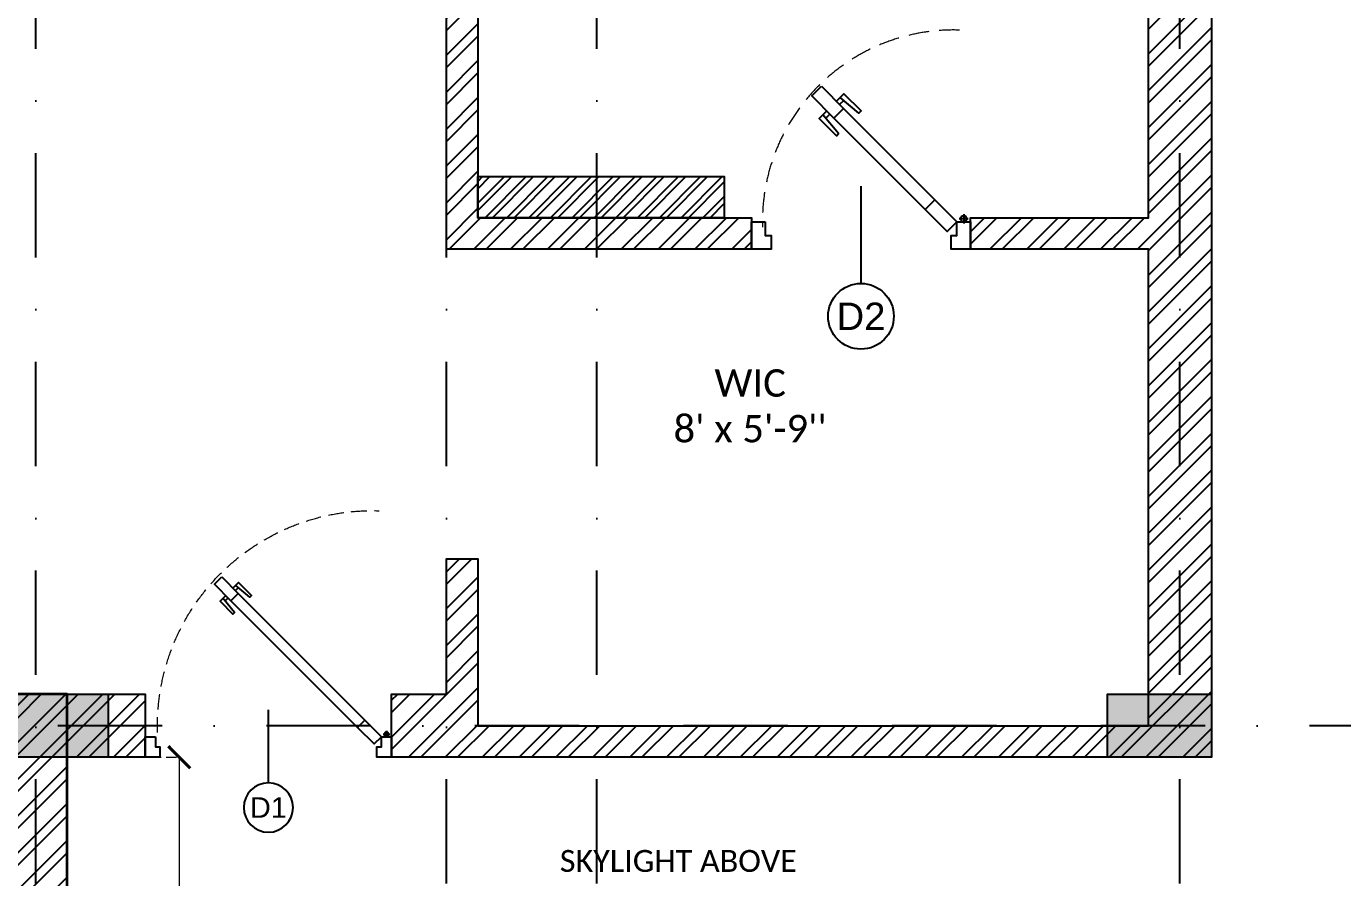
# Model space of a CAD drawing. Header units: millimetres. Extents: x -10000 to 124200, y -12045 to 23620.
# Drawn here: x 103560 to 108369, y 8205 to 11314 of the extents above; entities that cross this region are included whole.
import ezdxf
from ezdxf.enums import TextEntityAlignment as Align

# ---------------------------------------------------------------- set-up
doc = ezdxf.new("R2010")
doc.units = ezdxf.units.MM
doc.header["$LTSCALE"] = 150
for name, pattern in [('3BHK-W(SB)$0$HIDDEN', [0.375, 0.25, -0.125]), ('DASHDOTX2', [50.8, 25.4, -12.7, 0, -12.7]), ('DASHED', [0.75, 0.5, -0.25]), ('HIDDENX2', [19.05, 12.7, -6.35])]:
    doc.linetypes.add(name, pattern=pattern)
for name, color, linetype in [('ad-Column', 3, 'Continuous'), ('ad-Column Hatch', 125, 'Continuous'), ('ad-Door', 11, 'Continuous'), ('ad-Furniture', 8, 'Continuous'), ('ad-Grid', 8, 'DASHDOTX2'), ('ad-Ledge wall', 6, 'Continuous'), ('ad-Text main', 7, 'Continuous'), ('ad-Text Main_Door&window Label', 7, 'Continuous'), ('ad-Wall', 240, 'Continuous'), ('ad-Wall hatch', 8, 'Continuous')]:
    doc.layers.add(name, color=color, linetype=linetype)
doc.layers.add('ad-Dimension', color=5, linetype='Continuous', lineweight=0, true_color=0x0000ff)
doc.layers.add('ad-Framing', color=30, linetype='Continuous', lineweight=35, true_color=0xff7f00)
doc.layers.get('ad-Furniture').off()
doc.styles.add('New Text Style', font='arial.ttf', dxfattribs={"height": 100})
doc.styles.add('ROMANS-TITLE', font='arial.ttf', dxfattribs={"width": 0.8})
doc.styles.get("Standard").update_dxf_attribs({"font": 'calibril.ttf'})
doc.dimstyles.new('A-75-DIM-INT (Framing)', dxfattribs={"dimscale": 100, "dimtxt": 1.5, "dimasz": 1, "dimexe": 0, "dimexo": 0, "dimgap": 0.5, "dimtad": 0, "dimdec": 0, "dimdsep": 46, "dimtxsty": 'ROMANS-TITLE', "dimblk": 'ARCHTICK', "dimcen": 0.025, "dimclrd": 5, "dimclre": 5, "dimclrt": 256, "dimazin": 2, "dimtfac": 1, "dimtdec": 0, "dimtmove": 1, "dimatfit": 0, "dimldrblk": 'ARCHTICK', "dimfxl": 1, "dimtfill": 1, "dimtolj": 1, "dimtzin": 0, "dimarcsym": 0})

# ---------------------------------------------------------------- blocks, each defined once
blk = doc.blocks.new('zw$3849')
at = {"layer": 'ad-Text main', "insert": (5555, 9927.5), "char_height": 100, "width": 1424.195, "attachment_point": 5, "bg_fill": 2}
blk.add_mtext("WIC \\P8' x 5'-9''", dxfattribs=at)
blk = doc.blocks.new('*U146')
for p, q in [((-463.3, 543.1), (-478.2, 528.2)), ((-528.5, 478), (-513.6, 492.9)), ((-8.3, 111.1), (-41.7, 111.1)), ((-25, 127.8), (-25, 94.4))]:
    blk.add_line(p, q)
for points in [[(-545, 595), (-464.2, 514.2), (-499.5, 478.8), (-580.3, 559.6)], [(-130.8, 180.8), (-464.2, 514.2), (-499.5, 478.8), (-166.2, 145.5)], [(-50, 100), (-130.8, 180.8), (-166.2, 145.5), (-85.4, 64.6)], [(-750, 100), (-750, 50), (-728.6, 50), (-728.6, 35.7), (-728.6, 0), (-800, 0), (-800, 100)], [(-50, 100), (0, 100), (0, 0), (-71.4, 0), (-71.4, 35.7), (-71.4, 50), (-50, 50)]]:
    blk.add_lwpolyline(points, close=True)
for points in [[(-490, 540), (-462.5, 567.5), (-399.7, 504.7), (-407.6, 496.8), (-476.2, 553.8)], [(-525.4, 504.7), (-552.8, 477.2), (-490, 414.3), (-482.2, 422.2), (-539.2, 490.8)]]:
    blk.add_lwpolyline(points)
blk.add_circle((-25, 111.1), 11.1)
at = {"color": 8, "linetype": 'DASHED', "lineweight": 0}
blk.add_arc((-62.1, 102.1), 698.3, 88.1881, 181.8119, dxfattribs=at)
at = {"layer": 'ad-Text Main_Door&window Label'}
blk.add_line((-400, -125), (-400, 230), dxfattribs=at)
blk.add_circle((-400.3, -245), 120, dxfattribs=at)
at = {"layer": 'ad-Text Main_Door&window Label', "style": 'New Text Style'}
blk.add_attdef('D1', text='', height=100, dxfattribs=at).set_placement((-400.3, -245), align=Align.MIDDLE_CENTER)
blk = doc.blocks.new('*U144')
for p, q in [((-8.3, -111.1), (-41.7, -111.1)), ((-25, -127.8), (-25, -94.4)), ((-811.3, -760.8), (-796.4, -775.7)), ((-746.2, -826), (-761.1, -811.1))]:
    blk.add_line(p, q)
for points in [[(-1150, -100), (-1150, -50), (-1128.6, -50), (-1128.6, -35.7), (-1128.6, 0), (-1200, 0), (-1200, -100)], [(-50, -100), (0, -100), (0, 0), (-71.4, 0), (-71.4, -35.7), (-71.4, -50), (-50, -50)], [(-50, -100), (-130.8, -180.8), (-166.2, -145.5), (-85.4, -64.6)], [(-130.8, -180.8), (-747, -797), (-782.4, -761.6), (-166.2, -145.5)], [(-827.8, -877.8), (-747, -797), (-782.4, -761.6), (-863.2, -842.5)]]:
    blk.add_lwpolyline(points, close=True)
for points in [[(-808.2, -787.5), (-835.7, -760), (-772.9, -697.2), (-765, -705), (-822, -773.7)], [(-772.8, -822.8), (-745.4, -850.3), (-682.5, -787.5), (-690.4, -779.7), (-759, -836.7)]]:
    blk.add_lwpolyline(points)
blk.add_circle((-25, -111.1), 11.1)
at = {"color": 8, "linetype": 'DASHED', "lineweight": 0}
blk.add_arc((-93.1, -153.1), 1047.4, 178.18808, 271.81192, dxfattribs=at)
at = {"layer": 'ad-Text Main_Door&window Label'}
blk.add_line((-600, 125), (-600, -230), dxfattribs=at)
blk.add_circle((-600.3, 245), 120, dxfattribs=at)
at = {"layer": 'ad-Text Main_Door&window Label', "style": 'New Text Style'}
blk.add_attdef('D1', text='', height=100, dxfattribs=at).set_placement((-600.3, 245), align=Align.MIDDLE_CENTER)
blk = doc.blocks.new('zw$42B5')
at = {"layer": 'ad-Wall hatch', "transparency": 33554610}
h = blk.add_hatch(dxfattribs=at)
h.set_pattern_fill('ANSI32', color=256, scale=10)
h.set_pattern_definition([(45, (-1040635.14, 674820.02), (-67.351921, 67.351921), []), (45, (-1040590.24, 674820.02), (-67.351921, 67.351921), [])])
h.paths.add_polyline_path([(12120, 13620), (12120, 10220), (11890, 10220), (11890, 13390), (7240, 13390), (7240, 8645), (4245, 8645), (4245, 8875), (4445, 8875), (4445, 9370), (4560, 9370), (4560, 8760), (7010, 8760), (7010, 10500), (6360, 10500), (6360, 10615), (7010, 10615), (7010, 13390), (4560, 13390), (4560, 10615), (5560, 10615), (5560, 10500), (4445, 10500), (4445, 13390), (230, 13390), (230, 8875), (3345, 8875), (3345, 8645), (3060, 8645), (3060, 4745), (3345, 4745), (3345, 4515), (230, 4515), (230, 230), (4995, 230), (4995, 3130), (6060, 3130), (6060, 3015), (5110, 3015), (5110, 230), (8310, 230), (8310, 3015), (6860, 3015), (6860, 3130), (8310, 3130), (8310, 4630), (5110, 4630), (5110, 3930), (4995, 3930), (4995, 4515), (4245, 4515), (4245, 4745), (8540, 4745), (8540, 230), (9240, 230), (9240, 0), (0, 0), (0, 4745), (2830, 4745), (2830, 8645), (0, 8645), (0, 13620)])
at = {"layer": 'ad-Wall hatch'}
h = blk.add_hatch(dxfattribs=at)
h.set_pattern_fill('ANSI32', color=256, scale=150, angle=180)
h.set_pattern_definition([(45, (47268.004, -9726.724), (-39.774756, 39.774756), []), (45, (47294.52, -9726.724), (-39.774756, 39.774756), [])])
h.paths.add_polyline_path([(4560, 10765), (5460, 10765), (5460, 10615), (4560, 10615)])
at = {"layer": 'ad-Ledge wall'}
blk.add_lwpolyline([(4560, 10765), (5460, 10765), (5460, 10615), (4560, 10615)], close=True, dxfattribs=at)
at = {"layer": 'ad-Wall'}
for points in [[(7240, 13390), (7240, 8645), (4245, 8645), (4245, 8875), (4445, 8875), (4445, 9370), (4560, 9370), (4560, 8760), (7010, 8760), (7010, 10500), (6360, 10500), (6360, 10615), (7010, 10615), (7010, 13390)], [(4560, 13390), (4560, 10615), (5560, 10615), (5560, 10500), (4445, 10500), (4445, 13390)], [(230, 13390), (230, 8875), (3345, 8875), (3345, 8645), (3060, 8645), (3060, 4745), (3345, 4745), (3345, 4515)]]:
    blk.add_lwpolyline(points, dxfattribs=at)
at = {"layer": 'ad-Door', "ltscale": 5, "rotation": 360}
blk.add_blockref('*U146', (6360, 10500), dxfattribs=at).add_auto_attribs({'D1': 'D2'})
at = {"layer": 'ad-Door', "ltscale": 5}
ref = blk.add_blockref('*U144', (4245, 8645), dxfattribs=dict(at, xscale=-0.7499999997027537, yscale=0.7499999997027537, zscale=0.7499999997027537, rotation=179.9999999999998))
ref.add_attrib('D1', 'D1', dxfattribs={"layer": 'ad-Text Main_Door&window Label', "height": 75, "rotation": 360, "style": 'New Text Style'}).set_placement((3794.8, 8461.3), align=Align.MIDDLE_CENTER)
blk = doc.blocks.new('zw$6AA0')
at = {"layer": 'ad-Column Hatch', "transparency": 33554687}
h = blk.add_hatch(color=256, dxfattribs=at)
h.dxf.hatch_style = 1
h.paths.add_polyline_path([(0, -230), (380, -230), (380, 0), (0, 0)])
at = {"layer": 'ad-Column'}
blk.add_lwpolyline([(0, -230), (380, -230), (380, 0), (0, 0)], close=True, dxfattribs=at)
blk = doc.blocks.new('1625E_Columns')
at = {"layer": 'ad-Column', "xscale": -1, "rotation": 359.9999999999997}
for p in [(3210, 8875), (7240, 8875)]:
    blk.add_blockref('zw$6AA0', p, dxfattribs=at)
blk = doc.blocks.new('$ZCDB_AUDIT_GENERATED_1E8529')
at = {"layer": 'ad-Text main', "insert": (1682.5, 80.9), "char_height": 80, "width": 1164.819, "attachment_point": 5}
blk.add_mtext('SKYLIGHT ABOVE', dxfattribs=at)
blk = doc.blocks.new('zw$2927')
at = {"layer": 'ad-Furniture', "rotation": 359.9999999999996}
blk.add_blockref('$ZCDB_AUDIT_GENERATED_1E8529', (-8510, -5435), dxfattribs=at)
blk = doc.blocks.new('1625_East Villa')
blk.add_blockref('1625E_Columns', (0, 0))
at = {"layer": 'ad-Furniture', "rotation": 360}
blk.add_blockref('zw$2927', (12120, 13620), dxfattribs=at)
at = {"layer": 'ad-Wall'}
blk.add_blockref('zw$42B5', (0, 0), dxfattribs=at)
at = {"layer": 'ad-Text main'}
blk.add_blockref('zw$3849', (0, 0), dxfattribs=at)
blk = doc.blocks.new('1625E_Grid')
at = {"layer": 'ad-Grid', "ltscale": 0.1}
for points in [[(3298.6, -4463.6), (3298.6, -4213.6), (2945, -4010), (2945, 16020), (3298.6, 16223.6), (3298.6, 16473.6)], [(5348.6, -4463.6), (5348.6, -4213.6), (4995, -4010), (4995, 16020), (5348.6, 16223.6), (5348.6, 16473.6)], [(4445, -4010), (4445, 16020)], [(7125, -4010), (7125, 16020)], [(15600, 8760), (-1800, 8760)]]:
    blk.add_lwpolyline(points, dxfattribs=at)
blk = doc.blocks.new('zw$B3AB')
at = {"layer": 'ad-Framing'}
blk.add_lwpolyline([(230, -230), (11890, -230), (11890, -13390), (230, -13390), (230, -9105), (4730, -9105), (4730, -8875), (3060, -8875), (3060, -4745), (230, -4745)], close=True, dxfattribs=at)
blk = doc.blocks.new('_ArchTick')
at = {"color": 0, "linetype": 'ByBlock', "const_width": 0.15}
blk.add_lwpolyline([(-0.5, -0.5), (0.5, 0.5)], dxfattribs=at)
blk = doc.blocks.new('*D17')
at = {"layer": 'ad-Dimension', "linetype": '3BHK-W(SB)$0$HIDDEN', "lineweight": -2, "transparency": 16777216}
for p, q in [((2910, -4745), (3239.1, -4745)), ((2910, -8645), (3239.1, -8645))]:
    blk.add_line(p, q, dxfattribs=at)
at = {"layer": 'ad-Dimension', "lineweight": -2, "transparency": 16777216}
for p, q in [((3239.1, -4745), (3239.1, -6476.1)), ((3239.1, -8645), (3239.1, -6913.9))]:
    blk.add_line(p, q, dxfattribs=at)
at = {"layer": 'Defpoints', "color": 0, "transparency": 16777216}
for p in [(2830, -4745), (3239.1, -4745), (2830, -8645)]:
    blk.add_point(p, dxfattribs=at)
at = {"layer": 'ad-Dimension', "lineweight": -2, "transparency": 16777216, "xscale": 80, "yscale": 80, "zscale": 80}
for p, rotation in [((3239.1, -4745), 90), ((3239.1, -8645), 270)]:
    blk.add_blockref('_ArchTick', p, dxfattribs=dict(at, rotation=rotation))
at = {"layer": 'ad-Dimension', "transparency": 16777216, "insert": (3239.1, -6695), "char_height": 120, "attachment_point": 5, "rotation": 90, "bg_fill": 3, "box_fill_scale": 1.1, "bg_fill_color": 257, "bg_fill_transparency": 0}
blk.add_mtext('\\A1;3900', dxfattribs=at)
blk = doc.blocks.new('zw$2F65')
at = {"layer": 'ad-Dimension'}
dim = blk.add_linear_dim(base=(3239.1, -4745), p1=(2830, -8645), p2=(2830, -4745), angle=90, dimstyle='A-75-DIM-INT (Framing)', override={"dimscale": 80, "dimexo": 1, "dimtxsty": 'Standard', "dimblk": 'ArchTick', "dimclrd": 256, "dimclre": 256, "dimfxl": 10, "dimtfill": 1, "dimtfillclr": 0}, dxfattribs=at)
dim.commit()
dim.dimension.update_dxf_attribs({"geometry": '*D17', "text_midpoint": (3239.1, -6695)})

msp = doc.modelspace()

# ---------------------------------------------------------------- block references
at = {"linetype": 'HIDDENX2', "ltscale": 0.09}
msp.add_blockref('1625_East Villa', (100650, 0), dxfattribs=at)

# ---------------------------------------------------------------- next in the draw order: block references
at = {"layer": 'ad-Framing', "linetype": 'HIDDENX2', "ltscale": 0.09}
msp.add_blockref('1625E_Grid', (100650, 0), dxfattribs=at)

# ---------------------------------------------------------------- next in the draw order: block references
at = {"layer": 'ad-Framing'}
msp.add_blockref('zw$B3AB', (100650, 13620), dxfattribs=at)

# ---------------------------------------------------------------- next in the draw order: block references
at = {"layer": 'ad-Dimension'}
msp.add_blockref('zw$2F65', (100880, 13390), dxfattribs=at)

doc.saveas('drawing.dxf')
